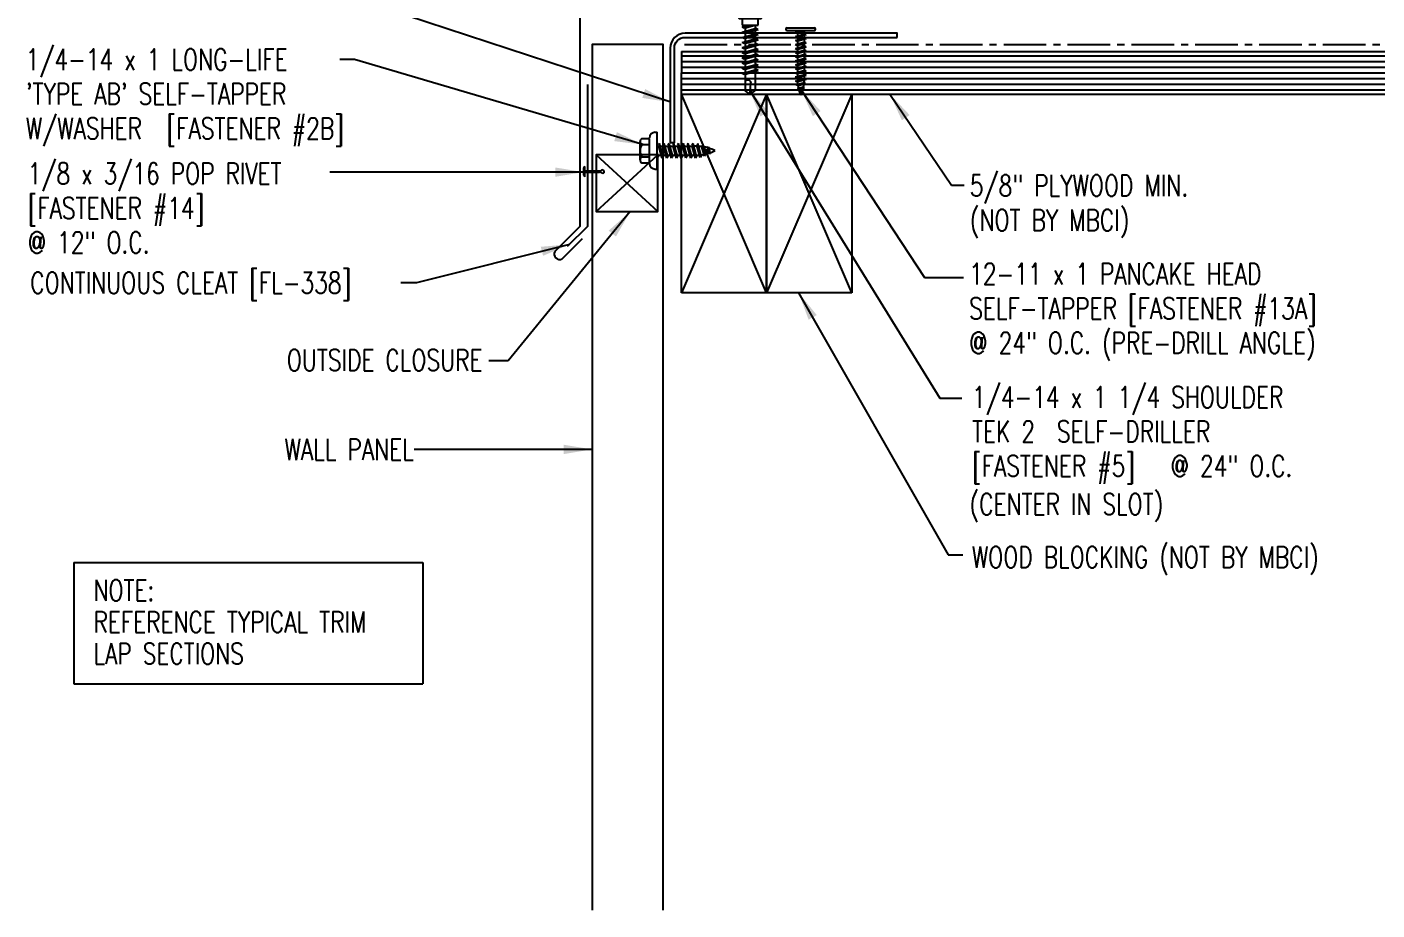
# Model space of a CAD drawing. Header units: inches. Extents: x 5.6 to 41.4, y 12.7 to 39.5.
# Drawn here: x 5.58 to 29.37, y 12.73 to 28.29 of the extents above; entities that cross this region are included whole.
import ezdxf
from ezdxf.enums import TextEntityAlignment as Align

# ---------------------------------------------------------------- set-up
doc = ezdxf.new("R2010")
doc.units = ezdxf.units.IN
doc.header["$MEASUREMENT"] = 0
doc.linetypes.add('CENTER2', pattern=[1.125, 0.75, -0.125, 0.125, -0.125])
for name, color, linetype in [('BARRIER', 253, 'CENTER2'), ('CLO', 3, 'Continuous'), ('FASTENER', 9, 'Continuous'), ('PANEL', 11, 'Continuous'), ('STLA', 10, 'Continuous'), ('TEXT', 2, 'Continuous'), ('TRIM', 6, 'Continuous'), ('WOOD', 3, 'Continuous')]:
    doc.layers.add(name, color=color, linetype=linetype)
doc.styles.add('TEXT1', font='ROMANS.shx', dxfattribs={"width": 0.75, "height": 0.375})
doc.dimstyles.new('DETAIL$7', dxfattribs={"dimscale": 4, "dimtxt": 0.375, "dimasz": 0.125, "dimexe": 0.0625, "dimexo": 0.125, "dimgap": 0.0625, "dimtad": 1, "dimdec": 4, "dimzin": 3, "dimdsep": 46, "dimlunit": 4, "dimtxsty": 'TEXT1', "dimblk": 'ARCHTICK', "dimcen": 0.0625, "dimclrd": 7, "dimclre": 7, "dimclrt": 2, "dimadec": 0, "dimazin": 0, "dimtfac": 0.59375, "dimtdec": 4, "dimtmove": 2, "dimatfit": 3, "dimfxl": 0, "dimfrac": 2, "dimtolj": 1, "dimtzin": 3, "dimarcsym": 0})

# ---------------------------------------------------------------- blocks, each defined once
blk = doc.blocks.new('sd22')
at = {"layer": 'FASTENER'}
for p, q in [((-0.193, 0.055), (0.193, 0.055)), ((-0.193, 0.037), (0.193, 0.037)), ((-0.181, 0.204), (-0.181, 0.055)), ((-0.181, 0.055), (0.181, 0.055)), ((-0.139, 0.037), (-0.139, -0.082)), ((-0.135, 0.23), (0.135, 0.23)), ((-0.089, 0.204), (-0.089, 0.055)), ((0.089, 0.204), (0.089, 0.055)), ((0.139, -0.082), (0.139, 0.037)), ((0.181, 0.204), (0.181, 0.055)), ((-0.139, -0.114), (-0.025, -0.082)), ((-0.139, -0.082), (0.139, -0.082)), ((-0.104, -0.134), (-0.139, -0.114)), ((-0.139, -0.205), (0.104, -0.136)), ((-0.104, -0.225), (-0.139, -0.205)), ((-0.139, -0.296), (0.104, -0.227)), ((-0.104, -0.134), (0.081, -0.082)), ((-0.104, -0.225), (0.139, -0.156)), ((-0.086, -0.082), (-0.086, -0.099)), ((-0.086, -0.129), (-0.086, -0.19)), ((-0.086, -0.22), (-0.086, -0.281)), ((0.086, -0.082), (0.086, -0.141)), ((0.086, -0.171), (0.086, -0.232)), ((0.139, -0.156), (0.104, -0.136)), ((0.139, -0.247), (0.104, -0.227)), ((-0.104, -0.316), (-0.139, -0.296)), ((-0.139, -0.387), (0.104, -0.318)), ((-0.104, -0.407), (-0.139, -0.387)), ((-0.139, -0.478), (0.104, -0.408)), ((-0.104, -0.316), (0.139, -0.247)), ((-0.104, -0.407), (0.139, -0.338)), ((-0.104, -0.498), (0.139, -0.429)), ((-0.086, -0.311), (-0.086, -0.372)), ((-0.086, -0.402), (-0.086, -0.463)), ((0.086, -0.262), (0.086, -0.322)), ((0.086, -0.353), (0.086, -0.413)), ((0.086, -0.444), (0.086, -0.504)), ((0.139, -0.338), (0.104, -0.318)), ((0.139, -0.429), (0.104, -0.408)), ((-0.104, -0.498), (-0.139, -0.478)), ((-0.139, -0.569), (0.104, -0.499)), ((-0.104, -0.589), (-0.139, -0.569)), ((-0.139, -0.66), (0.104, -0.59)), ((-0.104, -0.68), (-0.139, -0.66)), ((-0.139, -0.75), (0.104, -0.681)), ((-0.104, -0.589), (0.139, -0.519)), ((-0.104, -0.68), (0.139, -0.61)), ((-0.104, -0.771), (0.139, -0.701)), ((-0.086, -0.493), (-0.086, -0.554)), ((-0.086, -0.584), (-0.086, -0.644)), ((-0.086, -0.675), (-0.086, -0.735)), ((0.086, -0.535), (0.086, -0.595)), ((0.086, -0.625), (0.086, -0.686)), ((0.139, -0.519), (0.104, -0.499)), ((0.139, -0.61), (0.104, -0.59)), ((0.139, -0.701), (0.104, -0.681)), ((-0.104, -0.771), (-0.139, -0.75)), ((-0.139, -0.841), (0.104, -0.772)), ((-0.104, -0.861), (-0.139, -0.841)), ((-0.139, -0.932), (0.104, -0.863)), ((-0.104, -0.952), (-0.139, -0.932)), ((-0.104, -0.861), (0.139, -0.792)), ((-0.104, -0.952), (0.139, -0.883)), ((-0.086, -0.766), (-0.086, -0.826)), ((-0.086, -0.857), (-0.086, -0.917)), ((-0.086, -0.947), (-0.086, -1.239)), ((0.086, -0.716), (0.086, -0.777)), ((0.086, -0.807), (0.086, -0.868)), ((0.086, -0.898), (0.086, -1.239)), ((0.139, -0.792), (0.104, -0.772)), ((0.139, -0.883), (0.104, -0.863)), ((-0.002, -1.285), (0.014, -1.098)), ((0, -1.3), (-0.086, -1.239)), ((0, -1.3), (0.086, -1.239))]:
    blk.add_line(p, q, dxfattribs=at)
for centre, radius, start, end in [((-0.193, 0.046), 0.00894, 90, 270), ((-0.135, 0.178), 0.0527, 29.8754, 150.1246), ((0, 0.066), 0.164, 56.9974, 123.0026), ((0.135, 0.178), 0.0527, 29.8754, 150.1246), ((0.193, 0.046), 0.00894, 270, 90), ((-0.046, -1.11), 0.0615, 11.1445, 130.906), ((0.054, -1.286), 0.0563, 55.4585, 194.8454)]:
    blk.add_arc(centre, radius, start, end, dxfattribs=at)
blk = doc.blocks.new('st7')
at = {"layer": 'FASTENER'}
for p, q in [((-0.24, 0.082), (0.24, 0.082)), ((-0.24, 0.037), (0.24, 0.037)), ((-0.093, 0.003), (0.027, 0.037)), ((-0.069, -0.011), (-0.093, 0.003)), ((-0.069, -0.011), (0.095, 0.036)), ((-0.057, 0.037), (-0.057, 0.013)), ((0.059, 0.026), (0.059, -0.025)), ((-0.093, -0.069), (0.071, -0.022)), ((-0.069, -0.082), (-0.093, -0.069)), ((-0.093, -0.14), (0.071, -0.093)), ((-0.069, -0.154), (-0.093, -0.14)), ((-0.093, -0.212), (0.071, -0.165)), ((-0.069, -0.225), (-0.093, -0.212)), ((-0.093, -0.283), (0.071, -0.236)), ((-0.069, -0.082), (0.095, -0.036)), ((-0.069, -0.154), (0.095, -0.107)), ((-0.069, -0.225), (0.095, -0.178)), ((-0.057, -0.008), (-0.057, -0.059)), ((-0.057, -0.079), (-0.057, -0.13)), ((-0.057, -0.15), (-0.057, -0.201)), ((-0.057, -0.222), (-0.057, -0.273)), ((0.059, -0.046), (0.059, -0.097)), ((0.059, -0.117), (0.059, -0.168)), ((0.059, -0.189), (0.059, -0.239)), ((0.095, -0.036), (0.071, -0.022)), ((0.095, -0.107), (0.071, -0.093)), ((0.095, -0.178), (0.071, -0.165)), ((0.095, -0.25), (0.071, -0.236)), ((-0.069, -0.296), (-0.093, -0.283)), ((-0.093, -0.354), (0.071, -0.307)), ((-0.069, -0.368), (-0.093, -0.354)), ((-0.093, -0.426), (0.071, -0.379)), ((-0.069, -0.439), (-0.093, -0.426)), ((-0.093, -0.497), (0.071, -0.45)), ((-0.069, -0.296), (0.095, -0.25)), ((-0.069, -0.368), (0.095, -0.321)), ((-0.069, -0.439), (0.095, -0.392)), ((-0.069, -0.511), (0.095, -0.464)), ((-0.057, -0.293), (-0.057, -0.344)), ((-0.057, -0.365), (-0.057, -0.415)), ((-0.057, -0.436), (-0.057, -0.487)), ((0.059, -0.26), (0.059, -0.311)), ((0.059, -0.331), (0.059, -0.382)), ((0.059, -0.403), (0.059, -0.454)), ((0.059, -0.474), (0.059, -0.525)), ((0.095, -0.321), (0.071, -0.307)), ((0.095, -0.392), (0.071, -0.379)), ((0.095, -0.464), (0.071, -0.45)), ((-0.069, -0.511), (-0.093, -0.497)), ((-0.093, -0.568), (0.071, -0.522)), ((-0.069, -0.582), (-0.093, -0.568)), ((-0.093, -0.64), (0.071, -0.593)), ((-0.069, -0.653), (-0.093, -0.64)), ((-0.093, -0.711), (0.071, -0.664)), ((-0.069, -0.725), (-0.093, -0.711)), ((-0.069, -0.582), (0.095, -0.535)), ((-0.069, -0.653), (0.095, -0.606)), ((-0.069, -0.725), (0.095, -0.678)), ((-0.057, -0.507), (-0.057, -0.558)), ((-0.057, -0.579), (-0.057, -0.629)), ((-0.057, -0.65), (-0.057, -0.701)), ((0.059, -0.545), (0.059, -0.596)), ((0.059, -0.617), (0.059, -0.668)), ((0.059, -0.688), (0.059, -0.739)), ((0.095, -0.535), (0.071, -0.522)), ((0.095, -0.606), (0.071, -0.593)), ((0.095, -0.678), (0.071, -0.664)), ((-0.093, -0.782), (0.071, -0.736)), ((-0.069, -0.796), (-0.093, -0.782)), ((-0.093, -0.854), (0.071, -0.807)), ((-0.069, -0.867), (-0.093, -0.854)), ((-0.078, -0.921), (0.061, -0.881)), ((-0.054, -0.934), (-0.078, -0.921)), ((-0.069, -0.796), (0.095, -0.749)), ((-0.069, -0.867), (0.095, -0.821)), ((-0.057, -0.721), (-0.057, -0.772)), ((-0.057, -0.793), (-0.057, -0.844)), ((-0.054, -0.934), (0.085, -0.895)), ((0.059, -0.759), (0.059, -0.81)), ((0.059, -0.831), (0.059, -0.861)), ((0.085, -0.895), (0.061, -0.881)), ((0.095, -0.749), (0.071, -0.736)), ((0.095, -0.821), (0.071, -0.807)), ((-0.058, -0.986), (0.041, -0.958)), ((-0.034, -1), (-0.058, -0.986)), ((-0.034, -1), (0.065, -0.972)), ((-0.03, -1.05), (0.006, -1.04)), ((-0.006, -1.063), (-0.03, -1.05)), ((-0.006, -1.063), (0.03, -1.053)), ((0.03, -1.053), (0.006, -1.04)), ((0.065, -0.972), (0.041, -0.958))]:
    blk.add_line(p, q, dxfattribs=at)
for centre, radius, start, end in [((-0.238, 0.06), 0.0227, 94.6639, 265.3361), ((0.238, 0.06), 0.0227, 274.6639, 85.3361), ((0.502, -0.853), 0.56, 181.0834, 186.2136), ((0.502, -0.853), 0.56, 188.2489, 193.282), ((-0.501, -0.853), 0.56, 348.7524, 354.9475), ((-0.501, -0.853), 0.56, 357.0874, 0.7958), ((0.502, -0.853), 0.56, 194.889, 200.3099), ((0.502, -0.853), 0.56, 201.1572, 206.3807), ((-0.501, -0.853), 0.56, 333.6193, 338.828), ((-0.501, -0.853), 0.56, 339.4684, 347.2016)]:
    blk.add_arc(centre, radius, start, end, dxfattribs=at)
blk = doc.blocks.new('FD-F5')
at = {"layer": 'TEXT', "style": 'TEXT1', "width": 0.75}
for s, p in [('1/4-14 x 1 1/4 SHOULDER', (0.0047, -0.0408)), ('TEK 2  SELF-DRILLER', (0.0047, -0.1926)), ('[FASTENER #5]', (0.0047, -0.3444))]:
    blk.add_text(s, height=0.09375, dxfattribs=at).set_placement(p)
blk.add_attdef('(QUANTITY)', (0.8792, -0.3444), '', height=0.0938, dxfattribs=at)
at = {"layer": 'TEXT', "style": 'TEXT1', "flags": 1}
for tag, p in [('Color', (0.0529, -0.546)), ('Calc', (0.0529, -0.546)), ('OPT1', (0.0529, -0.546)), ('Opt2', (0.0529, -0.546)), ('Opt3', (0.0529, -0.546)), ('Description', (0.0529, -0.546)), ('Multiple', (0.0529, -0.546)), ('Part', (0.0529, -0.546)), ('Spare1', (0.0529, -0.7335)), ('Spare2', (0.0529, -0.7335)), ('Spare3', (0.0529, -0.7335)), ('Spare4', (0.0529, -0.7335)), ('Spare5', (0.0529, -0.7335)), ('Spare6', (0.0529, -0.7335)), ('Spare7', (0.0529, -0.7335)), ('Spare8', (0.0529, -0.7335)), ('Spare9', (0.0529, -0.7335)), ('Spare10', (0.0529, -0.7335))]:
    blk.add_attdef(tag, p, '', height=0.0938, dxfattribs=at)
blk = doc.blocks.new('_ArchTick')
at = {"color": 0, "linetype": 'ByBlock', "const_width": 0.15}
blk.add_lwpolyline([(-0.5, -0.5), (0.5, 0.5)], dxfattribs=at)
blk = doc.blocks.new('A$C30686E82')
for p, q in [((-2.715, 0.761), (3.437, 0.761)), ((-2.715, 0.761), (-2.715, -1.379)), ((3.437, 0.761), (3.437, -1.379)), ((-2.715, -1.379), (3.437, -1.379))]:
    blk.add_line(p, q)
at = {"layer": 'TEXT', "style": 'TEXT1', "width": 0.75}
for s, p in [('NOTE:', (-2.368, 0.081)), ('REFERENCE TYPICAL TRIM', (-2.368, -0.477)), ('LAP SECTIONS', (-2.368, -1.035))]:
    blk.add_text(s, height=0.375, dxfattribs=at).set_placement(p)
blk = doc.blocks.new('FD-F2b')
at = {"layer": 'TEXT', "style": 'TEXT1', "width": 0.75}
for s, p in [('1/4-14 x 1 LONG-LIFE', (0.0047, -0.0408)), ("'TYPE AB' SELF-TAPPER", (0.0047, -0.1926)), ('W/WASHER', (0.0047, -0.3444)), ('[FASTENER #2B]', (0.6255, -0.3444))]:
    blk.add_text(s, height=0.09375, dxfattribs=at).set_placement(p)
blk.add_attdef('(QUANTITY)', (0.0047, -0.4962), '', height=0.0938, dxfattribs=at)
blk = doc.blocks.new('fz6')
at = {"layer": 'FASTENER'}
for p, q in [((-0.215, 0.305), (-0.215, 0.171)), ((-0.161, 0.337), (0.161, 0.337)), ((-0.107, 0.305), (-0.107, 0.171)), ((0.107, 0.305), (0.107, 0.171)), ((0.215, 0.305), (0.215, 0.171)), ((-0.324, 0.071), (-0.324, 0.037)), ((-0.324, 0.037), (0.324, 0.037)), ((-0.224, 0.171), (0.215, 0.171)), ((-0.129, 0.035), (-0.124, 0.037)), ((-0.096, 0.017), (-0.129, 0.035)), ((-0.129, -0.049), (0.096, 0.015)), ((-0.124, 0.037), (-0.08, 0.037)), ((-0.096, 0.017), (-0.025, 0.037)), ((-0.08, 0.037), (0.08, 0.037)), ((-0.08, 0.021), (-0.08, -0.035)), ((0.08, 0.037), (0.08, 0.011)), ((0.129, -0.003), (0.096, 0.015)), ((0.324, 0.071), (0.324, 0.037)), ((-0.096, -0.068), (-0.129, -0.049)), ((-0.129, -0.134), (0.096, -0.069)), ((-0.096, -0.152), (-0.129, -0.134)), ((-0.129, -0.218), (0.096, -0.154)), ((-0.096, -0.237), (-0.129, -0.218)), ((-0.096, -0.068), (0.129, -0.004)), ((-0.096, -0.152), (0.129, -0.088)), ((-0.096, -0.237), (0.129, -0.172)), ((-0.08, -0.063), (-0.08, -0.12)), ((-0.08, -0.148), (-0.08, -0.204)), ((-0.08, -0.232), (-0.08, -0.288)), ((0.08, -0.016), (0.08, -0.074)), ((0.08, -0.102), (0.08, -0.158)), ((0.08, -0.186), (0.08, -0.243)), ((0.129, -0.088), (0.096, -0.069)), ((0.129, -0.172), (0.096, -0.154)), ((-0.129, -0.303), (0.096, -0.238)), ((-0.096, -0.321), (-0.129, -0.303)), ((-0.129, -0.387), (0.096, -0.323)), ((-0.096, -0.406), (-0.129, -0.387)), ((-0.129, -0.471), (0.096, -0.407)), ((-0.096, -0.49), (-0.129, -0.471)), ((-0.096, -0.321), (0.129, -0.257)), ((-0.096, -0.406), (0.129, -0.341)), ((-0.096, -0.49), (0.129, -0.426)), ((-0.08, -0.317), (-0.08, -0.373)), ((-0.08, -0.401), (-0.08, -0.457)), ((0.08, -0.27), (0.08, -0.327)), ((0.08, -0.355), (0.08, -0.412)), ((0.08, -0.44), (0.08, -0.496)), ((0.129, -0.257), (0.096, -0.238)), ((0.129, -0.341), (0.096, -0.323)), ((0.129, -0.426), (0.096, -0.407)), ((-0.129, -0.556), (0.096, -0.491)), ((-0.096, -0.575), (-0.129, -0.556)), ((-0.129, -0.64), (0.096, -0.576)), ((-0.096, -0.659), (-0.129, -0.64)), ((-0.121, -0.722), (0.092, -0.662)), ((-0.096, -0.575), (0.129, -0.51)), ((-0.096, -0.659), (0.129, -0.595)), ((-0.088, -0.741), (0.125, -0.68)), ((-0.08, -0.485), (-0.08, -0.542)), ((-0.08, -0.57), (-0.08, -0.626)), ((0.08, -0.524), (0.08, -0.58)), ((0.125, -0.68), (0.092, -0.662)), ((0.129, -0.51), (0.096, -0.491)), ((0.129, -0.595), (0.096, -0.576)), ((-0.088, -0.741), (-0.121, -0.722)), ((-0.095, -0.799), (0.071, -0.752)), ((-0.061, -0.818), (-0.095, -0.799)), ((-0.063, -0.877), (0.034, -0.847)), ((-0.029, -0.895), (-0.063, -0.877)), ((-0.061, -0.818), (0.104, -0.771)), ((-0.029, -0.895), (0.068, -0.866)), ((0.068, -0.866), (0.034, -0.847)), ((0.104, -0.771), (0.071, -0.752))]:
    blk.add_line(p, q, dxfattribs=at)
for centre, radius, start, end in [((-0.161, 0.274), 0.0628, 29.8754, 150.1246), ((0, 0.141), 0.196, 56.9974, 123.0026), ((0.161, 0.274), 0.0628, 29.8754, 150.1246), ((-0.224, 0.071), 0.1, 90, 180), ((0.224, 0.071), 0.1, 0, 90), ((0.676, -0.642), 0.757, 180.9696, 185.1765), ((-0.676, -0.642), 0.757, 351.6648, 356.0901), ((-0.676, -0.642), 0.757, 358.2537, 2.5109), ((0.676, -0.642), 0.757, 187.255, 191.3837), ((0.676, -0.642), 0.757, 193.4363, 197.6723), ((0.676, -0.642), 0.757, 199.1495, 206.7351), ((-0.676, -0.642), 0.757, 333.2649, 342.2085), ((-0.676, -0.642), 0.757, 343.5473, 349.3968)]:
    blk.add_arc(centre, radius, start, end, dxfattribs=at)
blk = doc.blocks.new('FD-F13A')
at = {"layer": 'TEXT', "style": 'TEXT1', "width": 0.75}
for s, p in [('12-11 x 1 PANCAKE HEAD', (0.0047, -0.0408)), ('SELF-TAPPER [FASTENER #13A]', (0.0047, -0.1926))]:
    blk.add_text(s, height=0.09375, dxfattribs=at).set_placement(p)
blk.add_attdef('(QUANTITY)', (0.0047, -0.3444), '', height=0.0938, dxfattribs=at)
blk = doc.blocks.new('fm3')
at = {"layer": 'FASTENER', "color": 12}
for p, q in [((-0.035, 0.018), (0.144, 0.018)), ((0.115, 0.04), (-0.006, 0.04)), ((0.043, 0.018), (0.043, -0.243)), ((0.067, 0.018), (0.067, -0.243)), ((0.035, -0.32), (0.075, -0.32))]:
    blk.add_line(p, q, dxfattribs=at)
for centre, radius, start, end in [((0.055, -0.066), 0.123, 119.4777, 136.6143), ((0.055, -0.066), 0.123, 43.3857, 60.5223), ((0.055, -0.297), 0.03, 143.7655, 228.4038), ((-0.02, -0.243), 0.0625, 323.7655, 0), ((0.129, -0.243), 0.0625, 180, 216.2345), ((0.055, -0.297), 0.03, 311.5962, 36.2345)]:
    blk.add_arc(centre, radius, start, end, dxfattribs=at)
blk = doc.blocks.new('FD-F14')
at = {"layer": 'TEXT', "style": 'TEXT1', "width": 0.75}
for s, p in [('1/8 x 3/16 POP RIVET', (0.0047, -0.0408)), ('[FASTENER #14]', (0.0047, -0.1926))]:
    blk.add_text(s, height=0.09375, dxfattribs=at).set_placement(p)
blk.add_attdef('(QUANTITY)', (0.0047, -0.3444), '', height=0.0938, dxfattribs=at)

msp = doc.modelspace()

# ---------------------------------------------------------------- linework, layer by layer
at = {"layer": 'BARRIER'}
msp.add_line((17.16795, 27.98266), (37.58462, 27.98266), dxfattribs=at)
at = {"layer": 'CLO'}
for p, q in [((15.61069, 26.03796), (16.69675, 25.03796)), ((15.61069, 25.03796), (16.69675, 26.03796))]:
    msp.add_line(p, q, dxfattribs=at)
at = {"layer": 'CLO', "linetype": 'Continuous'}
msp.add_lwpolyline([(16.69675, 26.03796), (15.61069, 26.03796), (15.61069, 25.03796), (16.69675, 25.03796)], close=True, dxfattribs=at)
at = {"layer": 'PANEL'}
msp.add_lwpolyline([(16.79083, 12.72959), (16.79083, 27.98266), (15.54083, 27.98266), (15.54083, 12.72959)], dxfattribs=at)
at = {"layer": 'STLA'}
msp.add_lwpolyline([(20.91583, 28.10766), (20.91583, 28.18236), (17.17803, 28.18236, 0.41421356), (16.91583, 27.92016), (16.91583, 26.25595), (16.99053, 26.25595), (16.99053, 27.92016, -0.41421356), (17.17803, 28.10766)], format="xyb", close=True, dxfattribs=at)
at = {"layer": 'TRIM'}
for p, q in [((15.32517, 30.9007), (15.32517, 24.77647)), ((15.45676, 27.27647), (15.45676, 24.77647)), ((15.32517, 24.77647), (14.88322, 24.33453)), ((15.45676, 24.77647), (15.10321, 24.42292)), ((15.36621, 24.55865), (15.01266, 24.2051))]:
    msp.add_line(p, q, dxfattribs=at)
msp.add_arc((14.96846, 24.29034), 0.09601, 152.594296, 297.405704, dxfattribs=at)
at = {"layer": 'WOOD', "color": 3, "linetype": 'CONTINUOUS'}
for p, q in [((17.11331, 27.85766), (17.11331, 27.48266)), ((17.11331, 27.85766), (37.58462, 27.85766)), ((17.11331, 27.10766), (17.11331, 27.48266)), ((17.11331, 27.10766), (37.58462, 27.10766))]:
    msp.add_line(p, q, dxfattribs=at)
at = {"layer": 'WOOD', "color": 9, "linetype": 'CONTINUOUS'}
for p, q in [((17.11331, 27.78266), (37.58462, 27.78266)), ((17.11331, 27.68266), (37.58462, 27.68266)), ((17.11331, 27.58266), (37.58462, 27.58266)), ((17.11331, 27.48266), (37.58462, 27.48266)), ((17.11331, 27.38266), (37.58462, 27.38266)), ((17.11331, 27.28266), (37.58462, 27.28266)), ((17.11331, 27.18266), (37.58462, 27.18266))]:
    msp.add_line(p, q, dxfattribs=at)
at = {"layer": 'WOOD'}
for p, q in [((18.61553, 23.60766), (17.11553, 27.10766)), ((18.61553, 27.10766), (17.11553, 23.60766)), ((17.11553, 23.60766), (17.11553, 27.10766)), ((17.11553, 27.10766), (18.61553, 27.10766)), ((18.61553, 27.10766), (18.61553, 23.60766)), ((20.11553, 23.60766), (18.61553, 27.10766)), ((20.11553, 27.10766), (18.61553, 23.60766)), ((18.61553, 23.60766), (18.61553, 27.10766)), ((18.61553, 27.10766), (20.11553, 27.10766)), ((20.11553, 27.10766), (20.11553, 23.60766)), ((18.61553, 23.60766), (17.11553, 23.60766)), ((20.11553, 23.60766), (18.61553, 23.60766))]:
    msp.add_line(p, q, dxfattribs=at)

# ---------------------------------------------------------------- block references
msp.add_blockref('A$C30686E82', (9.12138, 18.09487))
at = {"layer": 'FASTENER'}
for name, p in [('sd22', (18.32576, 28.40485)), ('st7', (19.21625, 28.19267))]:
    msp.add_blockref(name, p, dxfattribs=at)
at = {"layer": 'FASTENER', "rotation": 90}
for name, p in [('fz6', (16.72343, 26.11086)), ('fm3', (15.42995, 25.68786))]:
    msp.add_blockref(name, p, dxfattribs=at)
at = {"layer": 'TEXT', "xscale": 4, "yscale": 4, "zscale": 4}
msp.add_blockref('FD-F2b', (5.54084, 27.69468), dxfattribs=at)
for name, p, values in [('FD-F14', (5.57712, 25.6832), {'(QUANTITY)': '@ 12" O.C.'}), ('FD-F13A', (22.16541, 23.91488), {'(QUANTITY)': '@ 24" O.C. (PRE-DRILL ANGLE)'}), ('FD-F5', (22.21568, 21.74403), {'(QUANTITY)': '@ 24" O.C.'})]:
    msp.add_blockref(name, p, dxfattribs=at).add_auto_attribs(values)

# ---------------------------------------------------------------- texts
at = {"layer": 'TEXT', "style": 'TEXT1', "width": 0.75}
for s, p in [('5/8" PLYWOOD MIN.', (22.1963, 25.30788)), ('(NOT BY MBCI)', (22.1963, 24.70074)), ('CONTINUOUS CLEAT [FL-338]', (5.64088, 23.59597)), ('(CENTER IN SLOT)', (22.19103, 19.69323)), ('WOOD BLOCKING (NOT BY MBCI)', (22.23049, 18.75912))]:
    msp.add_text(s, height=0.375, dxfattribs=at).set_placement(p)
for s, p in [('OUTSIDE CLOSURE', (13.60891, 22.23367)), ('WALL PANEL', (12.39723, 20.65901))]:
    msp.add_text(s, height=0.375, dxfattribs=at).set_placement(p, align=Align.RIGHT)

# ---------------------------------------------------------------- leaders
for points in [[(16.92487, 26.96354), (11.55278, 28.72658), (11.00981, 28.72658)], [(16.43389, 26.2174), (11.35587, 27.71703), (11.09578, 27.71703)], [(18.3116, 27.18266), (21.66869, 21.74708), (22.0542, 21.74708)], [(19.22332, 27.18266), (21.39667, 23.87498), (22.08405, 23.87498)], [(20.78615, 27.10766), (21.87252, 25.50194), (22.09677, 25.50194)], [(15.38956, 25.73346), (13.02706, 25.73346), (10.91936, 25.73346)], [(16.21295, 25.03796), (14.06045, 22.40628), (13.71916, 22.40628)], [(15.14028, 24.45999), (12.44386, 23.7804), (12.16761, 23.7804)], [(19.17898, 23.60766), (21.81326, 18.98596), (22.07026, 18.98596)], [(15.54083, 20.84688), (13.39637, 20.84688), (12.40609, 20.84688)]]:
    msp.add_leader(points, dimstyle='DETAIL$7')

doc.saveas('drawing.dxf')
